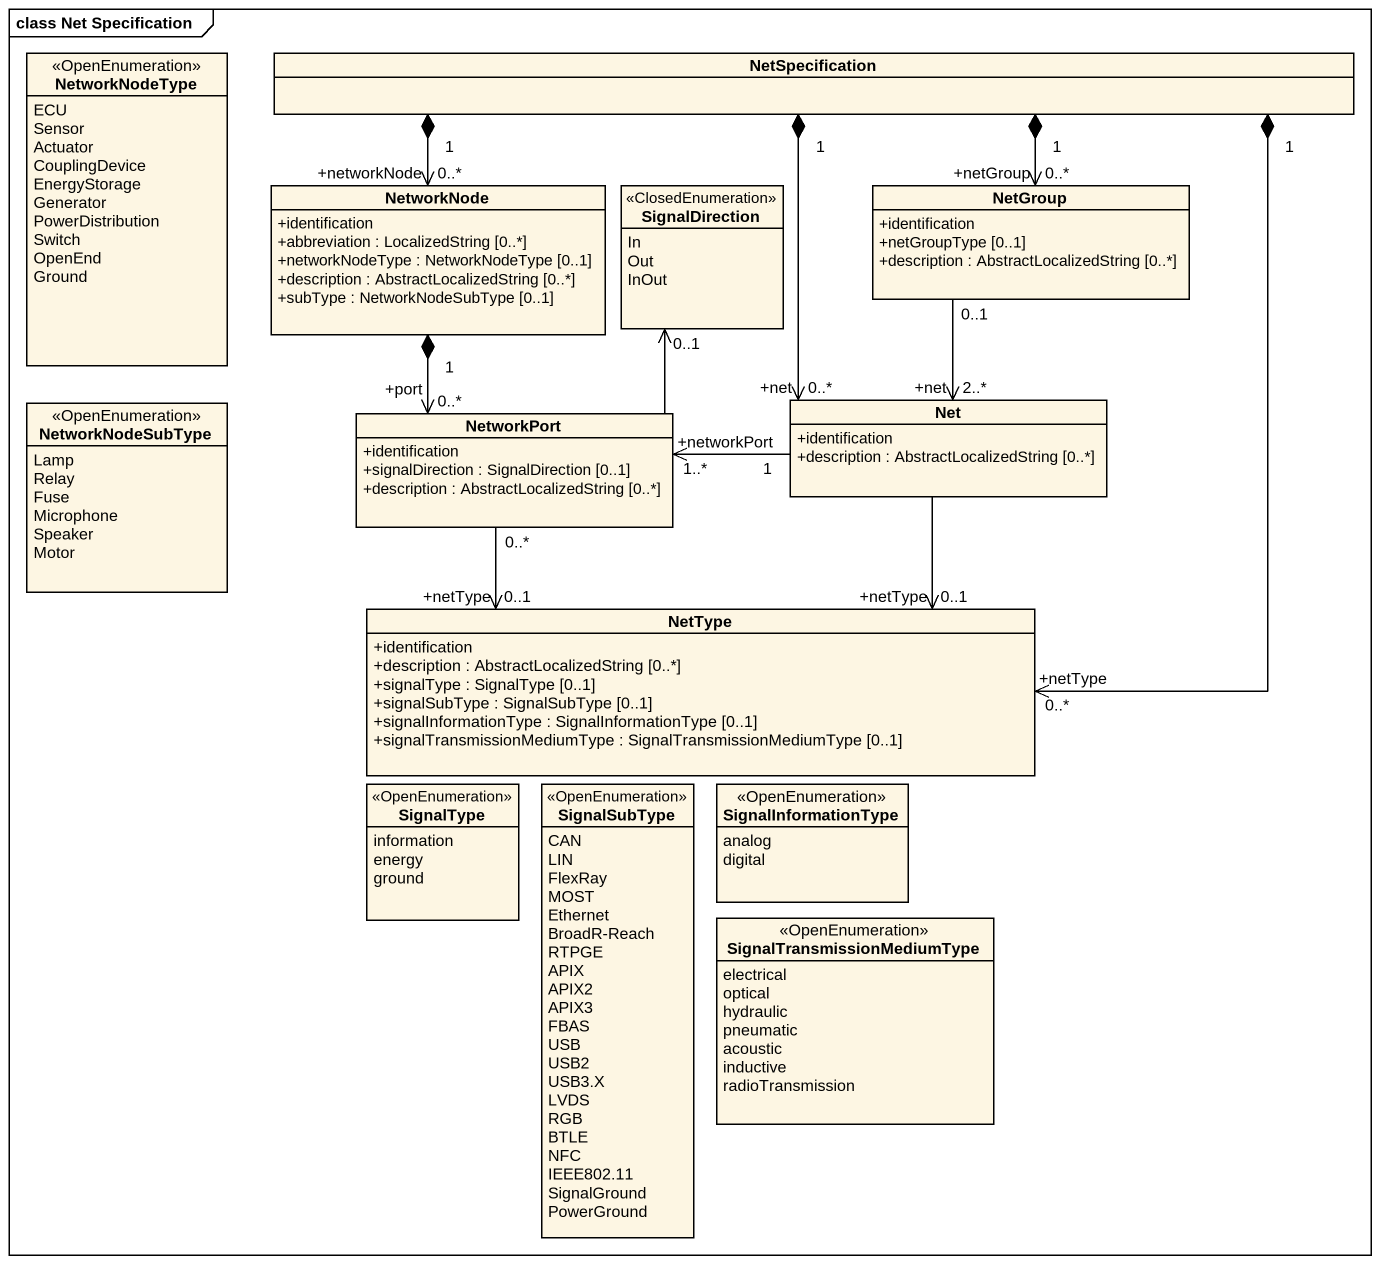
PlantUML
@startuml
mainframe class Net Specification
hide circle
hide empty members
skinparam classAttributeIconSize 0
enum NetworkNodeType <<OpenEnumeration>> {
  ECU
  Sensor
  Actuator
  CouplingDevice
  EnergyStorage
  Generator
  PowerDistribution
  Switch
  OpenEnd
  Ground
}
class NetSpecification
class NetworkNode {
  +identification
  +abbreviation : LocalizedString [0..*]
  +networkNodeType : NetworkNodeType [0..1]
  +description : AbstractLocalizedString [0..*]
  +subType : NetworkNodeSubType [0..1]
}
enum SignalDirection <<ClosedEnumeration>> {
  In
  Out
  InOut
}
class NetGroup {
  +identification
  +netGroupType [0..1]
  +description : AbstractLocalizedString [0..*]
}
enum NetworkNodeSubType <<OpenEnumeration>> {
  Lamp
  Relay
  Fuse
  Microphone
  Speaker
  Motor
}
class NetworkPort {
  +identification
  +signalDirection : SignalDirection [0..1]
  +description : AbstractLocalizedString [0..*]
}
class Net {
  +identification
  +description : AbstractLocalizedString [0..*]
}
class NetType {
  +identification
  +description : AbstractLocalizedString [0..*]
  +signalType : SignalType [0..1]
  +signalSubType : SignalSubType [0..1]
  +signalInformationType : SignalInformationType [0..1]
  +signalTransmissionMediumType : SignalTransmissionMediumType [0..1]
}
enum SignalType <<OpenEnumeration>> {
  information
  energy
  ground
}
enum SignalSubType <<OpenEnumeration>> {
  CAN
  LIN
  FlexRay
  MOST
  Ethernet
  BroadR-Reach
  RTPGE
  APIX
  APIX2
  APIX3
  FBAS
  USB
  USB2
  USB3.X
  LVDS
  RGB
  BTLE
  NFC
  IEEE802.11
  SignalGround
  PowerGround
}
enum SignalInformationType <<OpenEnumeration>> {
  analog
  digital
}
enum SignalTransmissionMediumType <<OpenEnumeration>> {
  electrical
  optical
  hydraulic
  pneumatic
  acoustic
  inductive
  radioTransmission
}
NetSpecification "1" *-left-> "+networkNode\n0..*" NetworkNode
NetSpecification "1" *--> "+netGroup\n0..*" NetGroup
NetSpecification "1" *--> "+net\n0..*" Net
NetSpecification "1" *--> "0..*\n+netType" NetType
NetworkNode "1" *--> "+port\n0..*" NetworkPort
NetGroup "0..1" --> "+net\n2..*" Net
NetworkPort -up-> "0..1" SignalDirection
NetworkPort "0..*" --> "0..1\n+netType" NetType
Net "1" -left-> "+networkPort\n1..*" NetworkPort
Net --> "0..1\n+netType" NetType
@enduml
